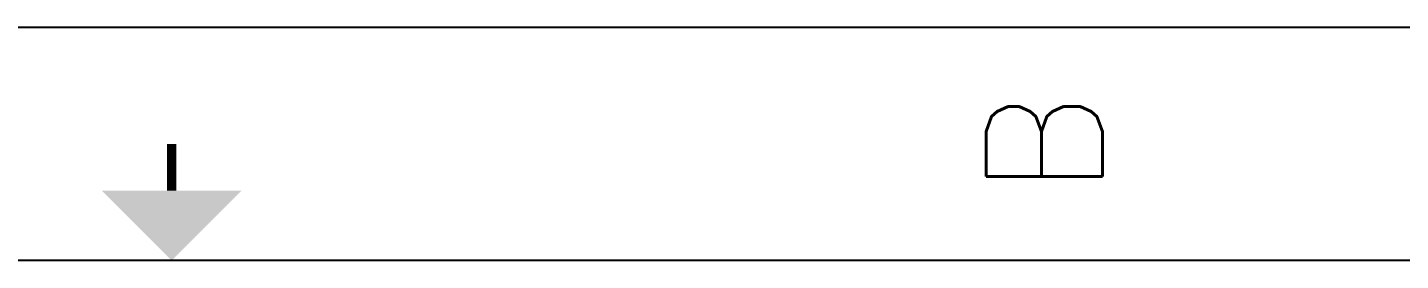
# Model space of a CAD drawing. Header units: inches. Extents: x -25 to 1235, y -506 to 1148.
# Drawn here: x 580.7 to 813.2, y 1108.4 to 1147.8 of the extents above; entities that cross this region are included whole.
import ezdxf
from ezdxf.enums import TextEntityAlignment as Align

# ---------------------------------------------------------------- set-up
doc = ezdxf.new("R2010")
doc.units = ezdxf.units.IN
doc.header["$MEASUREMENT"] = 0
doc.layers.add('Title Block', color=7, linetype='Continuous')
doc.layers.add('Viewport', color=7, linetype='Continuous')
doc.styles.add('Roman', font='romans')

# ---------------------------------------------------------------- blocks, each defined once
blk = doc.blocks.new('ANSI_border_C')
at = {"layer": 'Title Block'}
for p, q in [((21, 0), (21, 16)), ((20.5, 0.75), (20.5, 15.25))]:
    blk.add_line(p, q, dxfattribs=at)
at = {"layer": 'Title Block', "const_width": 0.02}
blk.add_lwpolyline([(20.75, 8), (20.65, 8)], dxfattribs=at)
at = {"layer": 'Title Block'}
blk.add_solid([(20.65, 7.85), (20.65, 8.15), (20.5, 8)], dxfattribs=at)
at = {"layer": 'Title Block', "style": 'Roman'}
blk.add_text('B', height=0.25, dxfattribs=at).set_placement((20.75, 6.125), align=Align.MIDDLE_CENTER)
blk = doc.blocks.new('JIC_border_C')
at = {"xscale": 78.77001811510775, "yscale": 78.77001811510775, "zscale": 78.77001811510775, "rotation": 90}
blk.add_blockref('ANSI_border_C', (1235.32, -506.34), dxfattribs=at)

msp = doc.modelspace()

# ---------------------------------------------------------------- block references
at = {"layer": 'Viewport'}
msp.add_blockref('JIC_border_C', (0, 0), dxfattribs=at)

doc.saveas('drawing.dxf')
